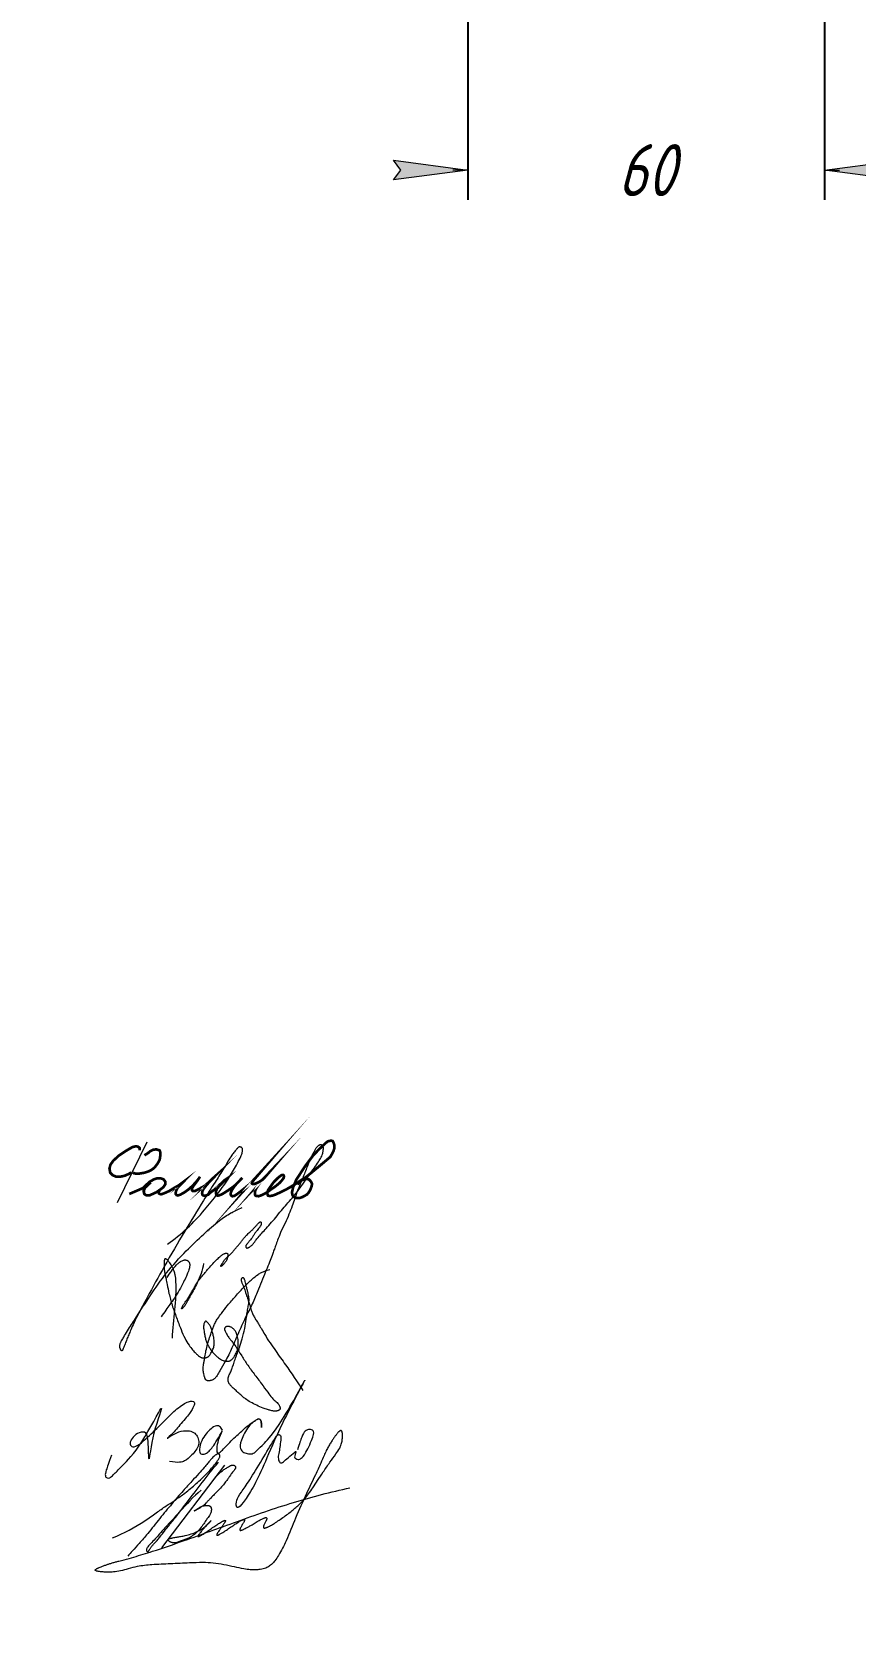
# Model space of a CAD drawing. Header units: millimetres. Extents: x 0 to 210, y 0 to 297.
# Drawn here: x 55.4 to 110.8, y 0 to 108 of the extents above; entities that cross this region are included whole.
import ezdxf

# ---------------------------------------------------------------- set-up
doc = ezdxf.new("R2010")
doc.units = ezdxf.units.MM
for name, pattern in [('K5LT32789', [0]), ('K5LT32790', [0]), ('K5LT32791', [0]), ('K5LT_THIN', [0])]:
    doc.linetypes.add(name, pattern=pattern)
doc.layers.add('Системный слой', color=7, linetype='Continuous')
doc.styles.add('KDIMTEXTSTYLE', font='GOST_AU.SHX', dxfattribs={"width": 0.96, "oblique": 15, "height": 5})
doc.dimstyles.new('KDIMSTYLE (0.40)', dxfattribs={"dimtxt": 5, "dimasz": 1, "dimexe": 2, "dimexo": 0.0625, "dimgap": 1, "dimtad": 1, "dimlfac": 2.5, "dimtxsty": 'KDIMTEXTSTYLE', "dimsah": 1, "dimcen": 0.09, "dimdle": 1, "dimadec": 0, "dimazin": 0, "dimtfac": 0.667, "dimtmove": 0, "dimatfit": 3, "dimfxl": 1, "dimtvp": 1, "dimtolj": 1, "dimtzin": 0, "dimarcsym": 0})

# ---------------------------------------------------------------- blocks, each defined once
blk = doc.blocks.new('U0')
at = {"layer": 'Системный слой', "color": 5, "linetype": 'K5LT32789', "lineweight": 18, "true_color": 0x0000ff}
for points in [[(68.21, 14.04), (68, 14.36), (67.67, 14.36), (67.35, 14.05), (67, 13.7), (66.72, 13.21), (66.6, 12.57), (66.79, 12.37), (67.14, 12.46), (67.35, 12.67), (67.59, 12.97), (67.93, 13.49), (68.3, 14.23), (67.93, 13.49), (67.81, 12.89), (67.81, 12.54), (67.89, 12.45), (68.05, 12.51), (68.77, 13.32), (69.56, 14.03), (69.96, 14.39), (70.38, 14.67), (70.58, 14.79), (70.74, 14.79), (70.82, 14.57), (70.82, 14.33), (70.82, 14.08), (70.82, 14.57), (70.74, 14.79), (70.58, 14.8), (69.96, 14.39), (69.38, 13.25), (69.38, 12.75), (69.62, 12.51), (69.95, 12.43), (70.28, 12.43), (70.55, 12.7), (70.89, 13.04), (71.98, 14.13), (74.62, 19.03), (71.98, 14.13), (71.05, 11.79), (70.33, 10.27), (69.68, 9.26), (69.25, 8.75), (69.12, 8.86), (69.12, 9.3), (69.43, 9.84), (69.98, 10.58), (70.86, 12.04), (71.76, 13.57), (71.95, 13.76), (72.1, 13.74), (72.14, 13.5), (72.07, 12.99), (72.01, 12.57), (71.92, 12.17), (72.01, 11.87), (72.18, 11.78), (72.41, 12.01), (72.85, 12.36), (73.25, 12.75), (73, 12.23), (73.11, 12.11), (73.29, 12.04), (73.49, 12.11), (73.74, 12.36), (74.4, 13.75), (74.32, 14.03), (74.07, 14.1), (73.75, 14.02), (73.53, 13.6), (73.38, 13.13), (73.25, 12.72)], [(60.74, 12.36), (60.54, 11.81), (60.35, 11.28), (60.29, 10.95), (60.43, 10.8), (60.63, 10.8), (60.82, 10.99), (61.35, 11.53), (62.68, 12.85), (64.57, 16.57), (63.43, 13.79), (63.23, 11.3), (63.23, 13.59), (63, 13.97), (62.45, 13.85), (62.08, 13.47), (61.95, 13.13), (62.07, 12.9), (62.42, 12.9), (63.23, 13.59), (64.35, 14.71), (65.12, 15.49), (66, 16.06), (66.37, 15.95), (66.28, 15.63), (66.06, 15.23), (65.32, 14.36), (64.71, 13.64), (64.3, 13.36), (65.11, 13.91), (65.77, 14.03), (66.19, 13.94), (66.48, 13.72), (66.61, 13.37), (66.61, 12.96), (66.35, 12.58), (66.09, 12.32), (65.69, 11.92), (65.25, 11.82), (64.63, 11.93)]]:
    blk.add_open_spline(points, degree=3, dxfattribs=at)
blk = doc.blocks.new('U1')
at = {"layer": 'Системный слой', "color": 5, "linetype": 'K5LT32790', "lineweight": 18, "true_color": 0x0000ff}
blk.add_open_spline([(64.83, 20.21), (64.87, 21.48), (65.18, 22.9), (65.04, 24.41), (64.96, 24.7), (64.88, 24.89), (64.79, 25.06), (64.7, 25.21), (64.61, 25.34), (64.53, 25.43), (64.48, 25.49), (64.44, 25.52), (64.42, 25.53), (64.4, 25.54), (64.39, 25.55), (64.38, 25.55), (64.37, 25.56), (64.36, 25.56), (64.35, 25.56), (64.35, 25.55), (64.34, 25.55), (64.33, 25.55), (64.33, 25.54), (64.32, 25.54), (64.32, 25.53), (64.31, 25.52), (64.3, 25.51), (64.3, 25.5), (64.29, 25.48), (64.29, 25.45), (64.28, 25.42), (64.27, 25.37), (64.27, 25.31), (64.27, 25.21), (64.27, 25.09), (64.27, 24.96), (64.28, 24.81), (64.31, 24.65), (64.35, 24.44), (64.41, 24.17), (64.49, 23.75), (64.61, 23.16), (64.81, 22.41), (65.1, 21.61), (65.38, 20.86), (65.65, 20.23), (65.92, 19.77), (66.17, 19.44), (66.4, 19.21), (66.56, 19.05), (66.68, 18.96), (66.76, 18.92), (66.82, 18.9), (66.87, 18.89), (66.92, 18.89), (66.98, 18.88), (67.03, 18.89), (67.08, 18.9), (67.13, 18.92), (67.18, 18.93), (67.21, 18.96), (67.25, 18.98), (67.28, 19.01), (67.32, 19.06), (67.37, 19.12), (67.43, 19.22), (67.5, 19.34), (67.56, 19.47), (67.61, 19.61), (67.63, 19.74), (67.65, 19.86), (67.64, 20.01), (67.63, 20.19), (67.58, 20.41), (67.52, 20.64), (67.45, 20.86), (67.38, 21.02), (67.32, 21.12), (67.27, 21.19), (67.22, 21.25), (67.18, 21.29), (67.15, 21.31), (67.13, 21.33), (67.11, 21.34), (67.1, 21.35), (67.09, 21.35), (67.08, 21.35), (67.07, 21.35), (67.06, 21.35), (67.06, 21.35), (67.05, 21.34), (67.04, 21.34), (67.04, 21.34), (67.03, 21.33), (67.02, 21.32), (67.01, 21.31), (67, 21.3), (66.99, 21.28), (66.98, 21.25), (66.96, 21.21), (66.95, 21.16), (66.94, 21.11), (66.93, 21.04), (66.92, 20.97), (66.93, 20.87), (66.95, 20.75), (66.98, 20.57), (67.02, 20.35), (67.08, 20.09), (67.17, 19.86), (67.28, 19.64), (67.41, 19.43), (67.57, 19.23), (67.75, 19.05), (67.91, 18.91), (68.05, 18.81), (68.18, 18.74), (68.28, 18.7), (68.38, 18.68), (68.46, 18.67), (68.53, 18.66), (68.59, 18.67), (68.65, 18.68), (68.69, 18.69), (68.73, 18.71), (68.77, 18.74), (68.82, 18.77), (68.86, 18.81), (68.92, 18.88), (68.98, 18.96), (69.05, 19.07), (69.12, 19.2), (69.18, 19.34), (69.22, 19.5), (69.25, 19.66), (69.26, 19.83), (69.26, 20.02), (69.24, 20.21), (69.2, 20.38), (69.15, 20.53), (69.1, 20.64), (69.04, 20.73), (68.99, 20.79), (68.93, 20.85), (68.88, 20.89), (68.82, 20.93), (68.75, 20.96), (68.69, 20.99), (68.64, 21), (68.59, 21.01), (68.55, 21.01), (68.52, 21.01), (68.49, 21), (68.46, 20.99), (68.44, 20.98), (68.41, 20.96), (68.39, 20.95), (68.38, 20.94), (68.36, 20.92), (68.36, 20.91), (68.35, 20.9), (68.34, 20.88), (68.34, 20.87), (68.34, 20.85), (68.34, 20.84), (68.34, 20.82), (68.34, 20.79), (68.35, 20.76), (68.37, 20.72), (68.39, 20.67), (68.43, 20.59), (68.48, 20.49), (68.54, 20.38), (68.63, 20.24), (68.76, 20.09), (68.94, 19.87), (69.18, 19.53), (69.48, 19.05), (69.85, 18.45), (70.33, 17.81), (70.8, 17.19), (71.2, 16.64), (71.48, 16.24), (71.71, 16.02), (71.86, 15.89), (71.95, 15.8), (72, 15.72), (72.03, 15.65), (72.06, 15.6), (72.07, 15.56), (72.07, 15.52), (72.08, 15.5), (72.07, 15.48), (72.07, 15.46), (72.07, 15.44), (72.06, 15.43), (72.05, 15.42), (72.04, 15.41), (72.03, 15.4), (72.02, 15.38), (72, 15.37), (71.97, 15.36), (71.94, 15.34), (71.9, 15.33), (71.85, 15.32), (71.8, 15.31), (71.74, 15.31), (71.67, 15.31), (71.57, 15.33), (71.42, 15.36), (71.2, 15.42), (70.88, 15.53), (70.5, 15.7), (70.1, 15.9), (69.78, 16.1), (69.53, 16.31), (69.3, 16.52), (69.05, 16.74), (68.83, 16.93), (68.7, 17.09), (68.64, 17.18), (68.61, 17.25), (68.59, 17.3), (68.58, 17.36), (68.57, 17.41), (68.57, 17.46), (68.58, 17.52), (68.59, 17.57), (68.61, 17.64), (68.64, 17.72), (68.69, 17.82), (68.77, 17.99), (68.86, 18.22), (68.96, 18.53), (69.07, 18.86), (69.21, 19.22), (69.37, 19.65), (69.54, 20.21), (69.7, 20.84), (69.79, 21.44), (69.85, 21.91), (69.92, 22.29), (69.98, 22.59), (69.99, 22.84), (69.97, 23.03), (69.93, 23.22), (69.87, 23.43), (69.82, 23.65), (69.78, 23.85), (69.74, 24), (69.71, 24.11), (69.68, 24.17), (69.66, 24.22), (69.65, 24.24), (69.63, 24.25), (69.62, 24.26), (69.61, 24.27), (69.6, 24.28), (69.6, 24.28), (69.59, 24.28), (69.58, 24.28), (69.57, 24.28), (69.56, 24.28), (69.55, 24.28), (69.54, 24.28), (69.53, 24.27), (69.52, 24.26), (69.51, 24.26), (69.5, 24.25), (69.49, 24.24), (69.48, 24.23), (69.47, 24.21), (69.47, 24.2), (69.46, 24.18), (69.46, 24.16), (69.46, 24.14), (69.46, 24.11), (69.46, 24.08), (69.47, 24.04), (69.49, 23.99), (69.51, 23.92), (69.55, 23.84), (69.6, 23.74), (69.65, 23.61), (69.7, 23.45), (69.76, 23.27), (69.83, 23.03), (69.94, 22.75), (70.03, 22.43), (70.11, 22.13), (70.21, 21.87), (70.33, 21.64), (70.47, 21.41), (70.64, 21.16), (70.83, 20.83), (71.07, 20.4), (71.39, 19.91), (71.75, 19.39), (72.1, 18.9), (72.73, 18.02), (73.23, 17.28), (73.61, 16.7)], degree=3, knots=[0, 0, 0, 0, 23.088924, 25.905784, 27.368497, 28.578535, 29.721875, 30.813961, 31.805183, 32.534012, 32.992903, 33.225793, 33.377047, 33.48833, 33.574551, 33.643805, 33.701224, 33.750367, 33.79387, 33.833355, 33.872141, 33.912355, 33.95659, 34.00557, 34.061357, 34.126468, 34.204109, 34.298549, 34.415744, 34.564555, 34.759459, 35.028229, 35.412864, 35.997175, 36.728139, 37.568941, 38.433825, 39.401332, 40.578431, 42.235398, 44.569602, 48.269133, 53.187712, 58.58434, 63.764044, 67.778676, 70.998143, 73.369834, 75.349816, 76.796874, 77.581324, 78.028914, 78.378087, 78.696803, 79.013489, 79.343373, 79.678587, 80.006824, 80.317932, 80.606471, 80.866035, 81.11641, 81.383983, 81.718354, 82.16781, 82.839361, 83.733235, 84.705422, 85.582724, 86.324391, 87.057116, 87.890757, 88.945341, 90.321141, 91.965571, 93.426367, 94.484215, 95.101021, 95.580997, 96.013141, 96.361093, 96.626002, 96.782739, 96.889142, 96.971138, 97.03813, 97.095272, 97.145901, 97.188561, 97.228747, 97.268915, 97.315311, 97.366861, 97.425655, 97.494454, 97.577142, 97.679623, 97.811915, 97.985663, 98.226797, 98.532587, 98.897786, 99.296036, 99.737821, 100.261724, 100.964229, 101.99978, 103.525411, 105.150667, 106.72453, 108.093532, 109.590313, 111.195302, 112.777483, 114.126394, 115.159714, 115.93325, 116.599105, 117.196687, 117.716186, 118.147278, 118.512091, 118.830828, 119.112084, 119.376147, 119.650254, 119.966184, 120.348472, 120.832611, 121.462575, 122.257884, 123.166317, 124.121896, 125.077441, 126.058759, 127.110722, 128.27138, 129.455541, 130.54928, 131.472222, 132.224076, 132.842804, 133.343527, 133.786162, 134.209733, 134.641953, 135.076751, 135.490934, 135.840567, 136.1162, 136.329021, 136.516582, 136.697073, 136.87991, 137.063295, 137.235465, 137.38613, 137.514261, 137.623548, 137.718445, 137.797689, 137.875651, 137.957944, 138.055516, 138.163779, 138.288043, 138.436309, 138.622516, 138.862075, 139.203128, 139.704326, 140.381097, 141.218915, 142.127317, 143.259517, 144.821141, 147.317764, 150.75711, 155.19517, 160.069171, 165.224464, 169.471142, 172.421411, 174.092925, 175.138298, 175.966748, 176.479558, 176.900272, 177.244752, 177.52135, 177.72293, 177.873709, 177.996322, 178.101436, 178.195314, 178.281517, 178.366118, 178.454913, 178.554755, 178.670049, 178.807074, 178.975201, 179.187234, 179.439473, 179.719727, 180.029511, 180.383269, 180.823448, 181.407111, 182.246837, 183.563618, 185.512414, 188.365901, 191.16936, 193.636194, 195.215931, 197.147086, 199.269225, 201.224518, 202.392176, 202.935446, 203.335749, 203.665039, 203.98044, 204.30527, 204.630666, 204.95421, 205.28424, 205.683122, 206.145312, 206.866804, 207.837862, 209.464316, 211.387339, 213.648133, 215.828171, 218.361631, 222.046321, 226.400789, 230.237614, 232.987127, 235.143069, 237.145235, 238.600123, 239.59432, 240.714469, 242.086859, 243.579513, 244.83703, 245.773068, 246.379449, 246.80954, 247.077534, 247.227517, 247.33398, 247.41847, 247.489521, 247.552012, 247.609222, 247.663606, 247.717168, 247.768592, 247.820784, 247.876677, 247.942191, 248.018083, 248.10247, 248.189421, 248.269471, 248.347072, 248.425637, 248.512886, 248.605679, 248.706816, 248.820413, 248.952282, 249.111489, 249.313956, 249.574155, 249.89782, 250.303709, 250.841791, 251.528272, 252.381244, 253.359593, 254.475963, 255.872687, 257.851092, 259.938273, 261.963603, 263.469883, 265.046448, 266.586695, 268.366913, 270.599666, 273.407082, 277.373027, 281.234201, 284.882343, 288.313023, 301, 301, 301, 301], dxfattribs=at)
blk = doc.blocks.new('U2')
at = {"layer": 'Системный слой', "color": 5, "linetype": 'K5LT32790', "lineweight": 18, "true_color": 0x0000ff}
for points, knots in [([(64.5, 26.54), (65.43, 27.19), (66.6, 28.3), (67.87, 29.92), (68.65, 30.95), (69.11, 31.82), (69.41, 32.34), (69.51, 32.62), (69.54, 32.76), (69.55, 32.84), (69.55, 32.9), (69.54, 32.93), (69.54, 32.96), (69.53, 32.98), (69.52, 32.99), (69.51, 33.01), (69.5, 33.02), (69.49, 33.03), (69.47, 33.04), (69.46, 33.05), (69.43, 33.06), (69.41, 33.07), (69.39, 33.07), (69.37, 33.07), (69.35, 33.07), (69.33, 33.07), (69.31, 33.07), (69.3, 33.06), (69.28, 33.05), (69.26, 33.04), (69.24, 33.02), (69.21, 32.99), (69.17, 32.94), (69.1, 32.86), (68.98, 32.72), (68.79, 32.47), (68.53, 32.05), (68.18, 31.44), (67.61, 30.57), (66.75, 29.21), (65.6, 27.32), (64.34, 25.15), (63.29, 23.25), (62.6, 21.95), (62.21, 21.19), (62.01, 20.72), (61.86, 20.37), (61.74, 20.07), (61.64, 19.8), (61.56, 19.6), (61.52, 19.48), (61.49, 19.43), (61.48, 19.4), (61.47, 19.39), (61.46, 19.38), (61.46, 19.37), (61.45, 19.37), (61.44, 19.37), (61.44, 19.36), (61.43, 19.36), (61.43, 19.36), (61.42, 19.36), (61.42, 19.36), (61.42, 19.37), (61.41, 19.37), (61.41, 19.37), (61.4, 19.37), (61.4, 19.38), (61.39, 19.39), (61.38, 19.4), (61.37, 19.41), (61.36, 19.43), (61.35, 19.46), (61.33, 19.5), (61.31, 19.55), (61.3, 19.6), (61.3, 19.65), (61.3, 19.71), (61.3, 19.77), (61.32, 19.84), (61.34, 19.9), (61.37, 19.97), (61.42, 20.06), (61.51, 20.2), (61.66, 20.46), (61.97, 20.95), (62.54, 21.85), (63.37, 23.12), (64.43, 24.66), (65.67, 26.01), (66.88, 27.16), (67.86, 28.05), (68.73, 28.64), (69.27, 28.89), (69.52, 29.01)], [0, 0, 0, 0, 8.550609, 12.054989, 15.548009, 18.191121, 19.498995, 20.058209, 20.381615, 20.589671, 20.716665, 20.79368, 20.851701, 20.900722, 20.944653, 20.985245, 21.025642, 21.06834, 21.115939, 21.168338, 21.224707, 21.283052, 21.340576, 21.394663, 21.443781, 21.488289, 21.53119, 21.575808, 21.625508, 21.683081, 21.754287, 21.848548, 21.98875, 22.223415, 22.641351, 23.38396, 24.591455, 26.333193, 28.725175, 32.394143, 38.444137, 45.386804, 51.336644, 54.759282, 56.550214, 57.736198, 58.581068, 59.410817, 60.190375, 60.748602, 61.044545, 61.139793, 61.19713, 61.237089, 61.267135, 61.290713, 61.309862, 61.325937, 61.339917, 61.352551, 61.36445, 61.376142, 61.388111, 61.400062, 61.412022, 61.424542, 61.439066, 61.45699, 61.479741, 61.509795, 61.550475, 61.607942, 61.688058, 61.795635, 61.922219, 62.059168, 62.198495, 62.342871, 62.495112, 62.658157, 62.830855, 63.02153, 63.245709, 63.594568, 64.237865, 65.516344, 67.957442, 72.253573, 76.989753, 81.977365, 86.090995, 89.562811, 91.905588, 94, 94, 94, 94]), ([(66.93, 25.23), (66.85, 24.77), (66.63, 24.19), (66.29, 23.49), (66.06, 23.12), (65.9, 22.81), (65.8, 22.62), (65.74, 22.51), (65.7, 22.44), (65.66, 22.39), (65.63, 22.35), (65.59, 22.31), (65.56, 22.28), (65.53, 22.24), (65.5, 22.22), (65.49, 22.2), (65.48, 22.2), (65.47, 22.19), (65.47, 22.19), (65.46, 22.19), (65.46, 22.19), (65.46, 22.19), (65.46, 22.19), (65.45, 22.19), (65.45, 22.19), (65.45, 22.19), (65.45, 22.19), (65.45, 22.2), (65.45, 22.2), (65.45, 22.2), (65.46, 22.21), (65.46, 22.21), (65.46, 22.22), (65.47, 22.24), (65.48, 22.26), (65.49, 22.29), (65.5, 22.32), (65.51, 22.35), (65.53, 22.4), (65.56, 22.45), (65.59, 22.5), (65.64, 22.56), (65.71, 22.65), (65.8, 22.78), (65.92, 22.96), (66.06, 23.19), (66.2, 23.44), (66.34, 23.68), (66.5, 23.95), (66.7, 24.24), (66.92, 24.5), (67.11, 24.72), (67.31, 24.96), (67.54, 25.23), (67.82, 25.5), (68.03, 25.71), (68.16, 25.81), (68.23, 25.85), (68.28, 25.88), (68.33, 25.9), (68.38, 25.92), (68.42, 25.92), (68.45, 25.93), (68.47, 25.93), (68.49, 25.92), (68.5, 25.92), (68.51, 25.92), (68.52, 25.91), (68.53, 25.91), (68.53, 25.9), (68.54, 25.89), (68.54, 25.89), (68.55, 25.88), (68.55, 25.87), (68.55, 25.85), (68.55, 25.84), (68.56, 25.81), (68.55, 25.78), (68.55, 25.74), (68.54, 25.68), (68.53, 25.62), (68.52, 25.56), (68.5, 25.5), (68.48, 25.45), (68.45, 25.4), (68.41, 25.34), (68.37, 25.29), (68.32, 25.23), (68.28, 25.19), (68.25, 25.15), (68.22, 25.13), (68.19, 25.1), (68.16, 25.08), (68.14, 25.06), (68.12, 25.05), (68.11, 25.04), (68.1, 25.04), (68.1, 25.03), (68.09, 25.03), (68.09, 25.03), (68.09, 25.03), (68.09, 25.03), (68.08, 25.03), (68.08, 25.03), (68.08, 25.03), (68.08, 25.03), (68.08, 25.04), (68.08, 25.04), (68.08, 25.04), (68.08, 25.05), (68.08, 25.05), (68.08, 25.05), (68.08, 25.06), (68.09, 25.07), (68.09, 25.08), (68.1, 25.1), (68.11, 25.12), (68.13, 25.14), (68.14, 25.17), (68.15, 25.19), (68.17, 25.22), (68.19, 25.25), (68.22, 25.3), (68.26, 25.37), (68.3, 25.44), (68.37, 25.52), (68.46, 25.61), (68.57, 25.71), (68.72, 25.84), (68.86, 25.98), (68.99, 26.14), (69.11, 26.29), (69.24, 26.44), (69.38, 26.61), (69.52, 26.79), (69.66, 26.97), (69.83, 27.15), (70.03, 27.34), (70.22, 27.52), (70.36, 27.66), (70.45, 27.77), (70.52, 27.84), (70.57, 27.9), (70.62, 27.95), (70.66, 27.99), (70.69, 28.01), (70.71, 28.03), (70.72, 28.03), (70.73, 28.04), (70.74, 28.04), (70.75, 28.04), (70.75, 28.04), (70.76, 28.04), (70.76, 28.04), (70.77, 28.04), (70.77, 28.04), (70.78, 28.03), (70.78, 28.03), (70.78, 28.03), (70.79, 28.02), (70.79, 28.01), (70.79, 28.01), (70.8, 27.99), (70.8, 27.98), (70.8, 27.96), (70.81, 27.94), (70.81, 27.91), (70.8, 27.88), (70.8, 27.86), (70.79, 27.83), (70.78, 27.8), (70.76, 27.77), (70.74, 27.73), (70.69, 27.66), (70.62, 27.57), (70.53, 27.45), (70.41, 27.31), (70.3, 27.14), (70.2, 26.97), (70.09, 26.85), (70.01, 26.74), (69.94, 26.65), (69.89, 26.58), (69.84, 26.53), (69.81, 26.5), (69.79, 26.47), (69.78, 26.45), (69.77, 26.43), (69.77, 26.41), (69.77, 26.39), (69.77, 26.38), (69.77, 26.36), (69.77, 26.34), (69.78, 26.32), (69.79, 26.31), (69.79, 26.3), (69.8, 26.3), (69.8, 26.29), (69.81, 26.28), (69.82, 26.28), (69.82, 26.28), (69.83, 26.28), (69.84, 26.27), (69.85, 26.27), (69.86, 26.27), (69.87, 26.28), (69.89, 26.28), (69.91, 26.29), (69.94, 26.3), (69.97, 26.32), (70.02, 26.34), (70.07, 26.38), (70.12, 26.42), (70.18, 26.47), (70.25, 26.54), (70.33, 26.64), (70.45, 26.8), (70.62, 27.02), (70.86, 27.29), (71.17, 27.62), (71.51, 28.01), (71.88, 28.46), (72.24, 28.9), (72.61, 29.33), (72.98, 29.75), (73.35, 30.2), (73.69, 30.7), (74.03, 31.2), (74.37, 31.64), (74.63, 32.04), (74.81, 32.32), (74.9, 32.52), (74.94, 32.65), (74.96, 32.76), (74.97, 32.84), (74.98, 32.9), (74.99, 32.95), (74.99, 33), (74.99, 33.03), (74.98, 33.07), (74.97, 33.09), (74.96, 33.12), (74.94, 33.14), (74.93, 33.16), (74.91, 33.18), (74.89, 33.19), (74.88, 33.2), (74.86, 33.21), (74.85, 33.21), (74.83, 33.22), (74.82, 33.22), (74.8, 33.22), (74.78, 33.22), (74.76, 33.21), (74.73, 33.2), (74.71, 33.19), (74.67, 33.17), (74.63, 33.15), (74.6, 33.11), (74.56, 33.08), (74.52, 33.03), (74.48, 32.97), (74.43, 32.89), (74.37, 32.79), (74.28, 32.63), (74.16, 32.39), (74.03, 32.08), (73.89, 31.73), (73.75, 31.36), (73.59, 30.97), (73.41, 30.55), (73.23, 30.09), (73.06, 29.6), (72.88, 29.08), (72.67, 28.53), (72.4, 27.93), (72.12, 27.36), (71.92, 26.85), (71.79, 26.5), (71.72, 26.3), (71.68, 26.17), (71.62, 26.01), (71.51, 25.72), (71.35, 25.3), (71.13, 24.77), (70.88, 24.16), (70.61, 23.44), (70.25, 22.61), (69.77, 21.67), (69.3, 20.65), (68.86, 19.61), (68.45, 18.72), (68.06, 18.13), (67.88, 17.76), (67.76, 17.59), (67.68, 17.51), (67.62, 17.46), (67.57, 17.43), (67.51, 17.4), (67.45, 17.38), (67.38, 17.36), (67.32, 17.35), (67.26, 17.35), (67.21, 17.35), (67.17, 17.36), (67.15, 17.37), (67.13, 17.38), (67.11, 17.39), (67.09, 17.4), (67.08, 17.41), (67.07, 17.43), (67.05, 17.45), (67.04, 17.48), (67.02, 17.51), (67.01, 17.56), (66.99, 17.64), (66.96, 17.75), (66.93, 17.88), (66.9, 18.02), (66.9, 18.16), (66.91, 18.31), (66.93, 18.49), (66.98, 18.71), (67.03, 19.01), (67.09, 19.39), (67.19, 19.82), (67.32, 20.22), (67.43, 20.55), (67.52, 20.81), (67.61, 21.05), (67.73, 21.3), (67.9, 21.58), (68.18, 21.95), (68.56, 22.46), (69.09, 23.05), (69.63, 23.65), (70.14, 24.15), (70.52, 24.46), (70.81, 24.63), (71.08, 24.74), (71.27, 24.81), (71.38, 24.84)], [0, 0, 0, 0, 9.050129, 12.27524, 15.459, 17.73484, 19.057413, 19.710841, 20.186256, 20.578255, 20.920156, 21.263228, 21.624829, 21.943402, 22.174143, 22.29629, 22.36276, 22.406894, 22.439057, 22.464194, 22.484922, 22.502166, 22.516262, 22.528133, 22.539447, 22.552242, 22.56817, 22.588053, 22.611987, 22.639741, 22.672744, 22.715192, 22.776687, 22.87041, 23.023044, 23.2152, 23.446308, 23.698853, 24.014406, 24.364067, 24.793807, 25.28352, 25.941626, 26.877925, 28.429965, 30.348657, 32.240773, 33.898399, 35.948367, 38.485583, 40.825304, 42.59187, 44.267244, 46.970047, 49.74801, 51.863744, 52.701471, 53.104911, 53.483029, 53.862972, 54.210178, 54.473163, 54.650607, 54.780151, 54.882015, 54.96597, 55.037892, 55.101774, 55.160577, 55.215489, 55.269733, 55.3265, 55.390437, 55.464507, 55.552848, 55.661752, 55.802045, 55.996896, 56.278982, 56.657771, 57.087852, 57.530059, 57.926999, 58.28654, 58.645161, 59.086887, 59.580412, 60.070145, 60.456808, 60.770321, 61.020502, 61.287434, 61.539711, 61.751465, 61.877288, 61.951174, 62.001019, 62.037083, 62.064047, 62.085222, 62.102691, 62.117816, 62.131035, 62.143011, 62.154708, 62.167188, 62.181333, 62.197688, 62.21651, 62.238222, 62.264236, 62.296726, 62.338711, 62.394112, 62.469848, 62.581386, 62.750144, 62.953234, 63.151975, 63.325302, 63.501424, 63.750698, 64.126703, 64.655732, 65.239268, 65.888652, 66.649933, 67.724768, 68.970934, 70.450533, 71.673771, 72.965674, 74.199734, 75.716608, 77.191491, 78.669398, 80.263602, 82.259995, 84.0227, 85.431088, 86.180031, 86.82002, 87.357354, 87.830339, 88.196682, 88.427814, 88.563885, 88.657509, 88.728451, 88.784957, 88.831759, 88.871976, 88.907862, 88.941164, 88.973333, 89.002363, 89.031139, 89.061129, 89.097204, 89.139544, 89.190239, 89.252182, 89.329582, 89.428874, 89.559889, 89.727893, 89.910432, 90.08993, 90.259821, 90.437176, 90.634512, 90.867411, 91.167757, 91.627014, 92.382088, 93.419966, 94.672454, 96.030915, 97.344377, 98.512333, 99.382533, 100.080146, 100.642761, 101.098523, 101.416568, 101.614452, 101.761411, 101.888131, 102.002041, 102.112642, 102.228685, 102.353162, 102.475542, 102.582798, 102.67162, 102.744553, 102.805473, 102.857643, 102.905538, 102.953137, 103.003348, 103.057077, 103.11538, 103.180499, 103.255316, 103.343787, 103.451799, 103.589159, 103.775473, 104.036879, 104.381072, 104.782032, 105.231565, 105.731185, 106.331113, 107.131661, 108.329516, 110.150194, 112.636877, 115.501671, 119.160964, 122.898631, 126.952961, 130.409086, 134.037174, 137.994275, 142.035946, 146.041027, 149.822245, 153.085433, 155.385996, 156.523495, 157.344961, 158.084473, 158.656408, 159.032405, 159.319553, 159.62593, 159.882585, 160.081757, 160.265654, 160.447561, 160.63144, 160.806021, 160.962993, 161.100471, 161.220792, 161.327559, 161.424857, 161.521276, 161.623153, 161.736504, 161.863212, 162.008568, 162.179889, 162.387514, 162.643846, 162.945007, 163.264358, 163.6135, 164.014772, 164.533206, 165.020618, 165.794064, 166.857794, 168.64401, 171.006738, 173.517367, 176.204619, 178.789913, 181.800729, 185.264053, 188.598832, 192.086757, 196.039981, 200.351441, 204.98312, 208.606796, 211.174086, 212.324149, 212.840152, 213.814159, 215.76165, 218.911517, 222.760316, 227.121283, 231.883071, 238.054257, 244.879079, 252.670992, 260.372327, 267.206768, 271.910472, 274.294825, 275.442431, 276.007431, 276.456493, 276.872537, 277.298483, 277.734538, 278.182349, 278.627236, 279.027811, 279.347916, 279.582846, 279.760539, 279.906542, 280.032941, 280.152577, 280.276179, 280.413989, 280.572354, 280.762102, 281.004984, 281.334701, 281.830666, 282.557033, 283.530703, 284.521091, 285.429966, 286.323075, 287.47734, 288.942216, 290.783007, 293.428229, 296.57457, 299.586331, 301.717918, 303.359613, 305.016414, 306.799751, 308.827327, 311.560281, 315.955926, 321.284596, 327.290578, 331.929165, 335.294372, 337.07654, 338.608554, 341, 341, 341, 341]), ([(64.48, 24.29), (64.67, 24.58), (64.88, 24.95), (65.24, 25.27), (65.37, 25.36), (65.47, 25.42), (65.56, 25.45), (65.62, 25.47), (65.66, 25.48), (65.7, 25.48), (65.74, 25.47), (65.77, 25.47), (65.8, 25.46), (65.83, 25.44), (65.86, 25.43), (65.89, 25.4), (65.91, 25.38), (65.93, 25.36), (65.95, 25.33), (65.97, 25.3), (65.98, 25.27), (65.99, 25.24), (65.99, 25.2), (66, 25.16), (66, 25.1), (65.99, 25.03), (65.97, 24.93), (65.94, 24.8), (65.87, 24.61), (65.75, 24.34), (65.56, 23.93), (65.3, 23.43), (64.99, 22.93), (64.67, 22.49), (64.38, 22.08), (64.18, 21.8), (64.07, 21.64)], [0, 0, 0, 0, 6.031327, 7.224988, 8.103691, 8.779791, 9.271523, 9.620615, 9.879085, 10.092232, 10.278511, 10.453749, 10.630111, 10.818394, 11.017829, 11.223201, 11.427374, 11.623322, 11.806227, 11.978077, 12.150954, 12.337468, 12.550087, 12.799771, 13.111892, 13.519386, 14.078895, 14.842107, 15.895849, 17.445078, 19.990893, 23.601088, 27.190299, 30.147219, 32.759048, 36, 36, 36, 36])]:
    blk.add_open_spline(points, degree=3, knots=knots, dxfattribs=at)
blk = doc.blocks.new('U3')
at = {"layer": 'Системный слой', "color": 5, "linetype": 'K5LT32790', "lineweight": 18, "true_color": 0x0000ff}
blk.add_line((68.34, 11.68), (64.09, 6.11), dxfattribs=at)
for points, knots in [([(67.54, 10.62), (67.73, 10.87), (68, 11.17), (68.4, 11.45), (68.58, 11.56), (68.71, 11.64), (68.8, 11.67), (68.84, 11.68), (68.88, 11.68), (68.91, 11.68), (68.93, 11.68), (68.96, 11.67), (68.98, 11.67), (69, 11.65), (69.02, 11.64), (69.04, 11.63), (69.05, 11.61), (69.06, 11.6), (69.07, 11.59), (69.07, 11.58), (69.08, 11.57), (69.08, 11.55), (69.08, 11.54), (69.08, 11.52), (69.08, 11.5), (69.08, 11.48), (69.07, 11.46), (69.05, 11.43), (69.03, 11.4), (69, 11.35), (68.95, 11.28), (68.87, 11.19), (68.78, 11.08), (68.68, 10.93), (68.56, 10.75), (68.4, 10.53), (68.19, 10.27), (67.93, 9.99), (67.65, 9.72), (67.44, 9.49), (67.26, 9.31), (67.13, 9.17), (67.02, 9.05), (66.93, 8.97), (66.85, 8.92), (66.79, 8.87), (66.71, 8.82), (66.63, 8.77), (66.54, 8.72), (66.46, 8.67), (66.4, 8.64), (66.37, 8.63), (66.35, 8.62), (66.33, 8.61), (66.32, 8.6), (66.31, 8.6), (66.31, 8.6), (66.3, 8.6), (66.3, 8.6), (66.3, 8.6), (66.29, 8.6), (66.29, 8.6), (66.29, 8.6), (66.29, 8.6), (66.29, 8.6), (66.29, 8.6), (66.29, 8.6), (66.3, 8.6), (66.3, 8.6), (66.3, 8.61), (66.3, 8.61), (66.31, 8.61), (66.31, 8.62), (66.32, 8.62), (66.33, 8.63), (66.34, 8.64), (66.36, 8.65), (66.38, 8.66), (66.42, 8.69), (66.48, 8.73), (66.55, 8.77), (66.63, 8.82), (66.73, 8.87), (66.83, 8.92), (66.93, 8.95), (67.02, 8.96), (67.1, 8.97), (67.18, 8.97), (67.23, 8.97), (67.28, 8.96), (67.31, 8.95), (67.34, 8.94), (67.36, 8.92), (67.37, 8.91), (67.39, 8.9), (67.4, 8.88), (67.41, 8.86), (67.43, 8.83), (67.44, 8.8), (67.45, 8.76), (67.45, 8.72), (67.45, 8.68), (67.45, 8.63), (67.44, 8.58), (67.43, 8.52), (67.41, 8.46), (67.37, 8.38), (67.31, 8.28), (67.21, 8.14), (67.07, 7.93), (66.88, 7.65), (66.66, 7.36), (66.44, 7.13), (66.23, 6.95), (66.04, 6.84), (65.84, 6.74), (65.61, 6.66), (65.37, 6.57), (65.17, 6.49), (65.04, 6.45), (64.95, 6.45), (64.9, 6.45), (64.85, 6.46), (64.81, 6.47), (64.76, 6.49), (64.71, 6.51), (64.67, 6.53), (64.63, 6.55), (64.61, 6.57), (64.59, 6.58), (64.57, 6.6), (64.55, 6.61), (64.54, 6.63), (64.53, 6.64), (64.53, 6.65), (64.53, 6.66), (64.53, 6.68), (64.54, 6.69), (64.55, 6.7), (64.56, 6.71), (64.58, 6.72), (64.6, 6.73), (64.63, 6.74), (64.67, 6.75), (64.72, 6.77), (64.79, 6.78), (64.88, 6.8), (65, 6.82), (65.17, 6.85), (65.41, 6.89), (65.72, 6.95), (66.08, 7.05), (66.42, 7.17), (66.69, 7.31), (66.9, 7.44), (67.05, 7.56), (67.17, 7.66), (67.25, 7.74), (67.3, 7.79), (67.34, 7.83), (67.37, 7.86), (67.39, 7.88), (67.4, 7.9), (67.41, 7.91), (67.42, 7.92), (67.42, 7.92), (67.42, 7.93), (67.43, 7.93), (67.43, 7.94), (67.43, 7.94), (67.43, 7.94), (67.43, 7.94), (67.43, 7.94), (67.43, 7.94), (67.43, 7.94), (67.42, 7.94), (67.42, 7.94), (67.42, 7.93), (67.41, 7.93), (67.4, 7.92), (67.4, 7.91), (67.38, 7.9), (67.37, 7.89), (67.34, 7.86), (67.32, 7.84), (67.28, 7.8), (67.23, 7.74), (67.15, 7.66), (67.04, 7.54), (66.91, 7.39), (66.78, 7.23), (66.68, 7.12), (66.63, 7.04), (66.6, 6.99), (66.58, 6.96), (66.57, 6.94), (66.56, 6.92), (66.55, 6.91), (66.55, 6.9), (66.55, 6.89), (66.55, 6.88), (66.56, 6.88), (66.56, 6.87), (66.57, 6.87), (66.58, 6.87), (66.59, 6.88), (66.61, 6.88), (66.64, 6.89), (66.66, 6.91), (66.7, 6.93), (66.75, 6.95), (66.82, 6.99), (66.91, 7.05), (67.04, 7.13), (67.23, 7.26), (67.47, 7.43), (67.74, 7.62), (67.96, 7.76), (68.11, 7.85), (68.2, 7.9), (68.26, 7.93), (68.3, 7.95), (68.33, 7.96), (68.35, 7.96), (68.36, 7.97), (68.38, 7.97), (68.39, 7.96), (68.39, 7.96), (68.4, 7.95), (68.4, 7.94), (68.4, 7.93), (68.39, 7.92), (68.39, 7.9), (68.38, 7.89), (68.37, 7.87), (68.36, 7.84), (68.34, 7.81), (68.31, 7.76), (68.27, 7.7), (68.21, 7.61), (68.12, 7.48), (68.02, 7.35), (67.94, 7.23), (67.88, 7.15), (67.85, 7.1), (67.84, 7.06), (67.82, 7.04), (67.82, 7.02), (67.81, 7.01), (67.81, 7), (67.81, 6.99), (67.81, 6.98), (67.82, 6.97), (67.82, 6.97), (67.83, 6.96), (67.84, 6.96), (67.86, 6.97), (67.88, 6.97), (67.9, 6.98), (67.93, 6.99), (67.97, 7.01), (68.02, 7.04), (68.09, 7.08), (68.18, 7.13), (68.31, 7.21), (68.5, 7.34), (68.75, 7.51), (69.02, 7.69), (69.25, 7.84), (69.4, 7.93), (69.49, 7.97), (69.54, 8), (69.58, 8.01), (69.61, 8.02), (69.64, 8.03), (69.66, 8.03), (69.67, 8.03), (69.68, 8.02), (69.69, 8.01), (69.69, 8), (69.69, 7.99), (69.69, 7.98), (69.69, 7.96), (69.68, 7.94), (69.67, 7.93), (69.66, 7.9), (69.65, 7.87), (69.62, 7.83), (69.58, 7.76), (69.53, 7.68), (69.48, 7.58), (69.43, 7.5), (69.4, 7.44), (69.38, 7.4), (69.37, 7.38), (69.37, 7.36), (69.36, 7.35), (69.36, 7.34), (69.36, 7.33), (69.36, 7.32), (69.37, 7.31), (69.38, 7.3), (69.39, 7.3), (69.4, 7.29), (69.41, 7.29), (69.43, 7.29), (69.46, 7.3), (69.49, 7.31), (69.53, 7.32), (69.58, 7.34), (69.65, 7.38), (69.75, 7.43), (69.88, 7.5), (70.08, 7.61), (70.33, 7.76), (70.59, 7.92), (70.8, 8.03), (70.93, 8.1), (71, 8.12), (71.05, 8.14), (71.09, 8.15), (71.11, 8.15), (71.14, 8.15), (71.15, 8.15), (71.16, 8.14), (71.17, 8.13), (71.18, 8.12), (71.18, 8.11), (71.18, 8.1), (71.18, 8.08), (71.18, 8.07), (71.17, 8.05), (71.17, 8.03), (71.16, 8), (71.14, 7.96), (71.11, 7.9), (71.07, 7.82), (71.03, 7.74), (70.99, 7.66), (70.97, 7.61), (70.96, 7.58), (70.95, 7.56), (70.95, 7.54), (70.95, 7.52), (70.95, 7.51), (70.95, 7.49), (70.95, 7.48), (70.96, 7.47), (70.97, 7.47), (70.98, 7.46), (70.99, 7.46), (71, 7.45), (71.02, 7.45), (71.04, 7.45), (71.07, 7.46), (71.1, 7.47), (71.14, 7.48), (71.18, 7.5), (71.25, 7.52), (71.33, 7.56), (71.43, 7.62), (71.59, 7.7), (71.81, 7.84), (72.1, 8.04), (72.42, 8.27), (72.73, 8.5), (73.01, 8.73), (73.26, 8.95), (73.51, 9.18), (73.75, 9.45), (74.01, 9.77), (74.29, 10.18), (74.61, 10.68), (74.99, 11.25), (75.4, 11.85), (75.78, 12.37), (76.05, 12.74), (76.16, 12.99), (76.21, 13.15), (76.24, 13.29), (76.26, 13.43), (76.27, 13.57), (76.27, 13.69), (76.27, 13.79), (76.26, 13.85), (76.25, 13.9), (76.24, 13.93), (76.23, 13.95), (76.22, 13.96), (76.21, 13.98), (76.2, 13.98), (76.19, 13.99), (76.19, 14), (76.18, 14), (76.17, 14), (76.16, 14), (76.15, 14), (76.14, 14), (76.13, 14), (76.12, 13.99), (76.1, 13.98), (76.08, 13.97), (76.06, 13.96), (76.04, 13.94), (76, 13.91), (75.96, 13.86), (75.91, 13.8), (75.83, 13.7), (75.72, 13.56), (75.6, 13.37), (75.46, 13.16), (75.32, 12.92), (75.17, 12.64), (75, 12.27), (74.77, 11.72), (74.37, 10.87), (73.79, 9.65), (73.12, 8.18), (72.58, 6.75), (72.09, 5.79), (71.76, 5.29), (71.57, 5.07), (71.43, 4.95), (71.31, 4.86), (71.18, 4.79), (71.02, 4.73), (70.84, 4.68), (70.62, 4.65), (70.36, 4.63), (70.03, 4.65), (69.57, 4.71), (68.98, 4.84), (68.29, 4.99), (67.59, 5.1), (66.81, 5.14), (65.86, 5.1), (64.72, 5.04), (63.54, 5), (62.58, 4.9), (61.89, 4.72), (61.36, 4.57), (60.91, 4.5), (60.54, 4.48), (60.26, 4.49), (60.03, 4.51), (59.86, 4.53), (59.77, 4.55), (59.72, 4.56), (59.7, 4.57), (59.68, 4.58), (59.67, 4.59), (59.66, 4.59), (59.65, 4.6), (59.65, 4.6), (59.64, 4.61), (59.64, 4.61), (59.64, 4.61), (59.64, 4.62), (59.64, 4.62), (59.64, 4.63), (59.64, 4.63), (59.64, 4.64), (59.64, 4.64), (59.65, 4.65), (59.66, 4.66), (59.66, 4.66), (59.68, 4.67), (59.69, 4.68), (59.71, 4.7), (59.74, 4.71), (59.78, 4.74), (59.84, 4.76), (59.93, 4.8), (60.05, 4.85), (60.21, 4.92), (60.39, 4.98), (60.59, 5.05), (60.79, 5.11), (61.01, 5.17), (61.28, 5.24), (61.69, 5.34), (62.45, 5.56), (63.8, 5.97), (66.1, 6.77), (69.24, 7.92), (72.92, 9.21), (75.49, 9.88), (76.77, 10.16)], [0, 0, 0, 0, 6.158308, 7.924944, 9.397219, 10.421772, 10.878244, 11.151197, 11.36381, 11.548551, 11.718723, 11.877713, 12.036027, 12.196544, 12.358164, 12.506286, 12.632493, 12.736928, 12.819521, 12.898812, 12.980771, 13.07523, 13.173556, 13.279268, 13.396608, 13.531064, 13.690326, 13.886288, 14.140321, 14.494376, 15.023758, 15.795804, 16.773927, 17.9322, 19.328256, 21.031002, 23.191239, 26.01508, 28.508359, 30.764949, 32.158381, 33.57364, 34.542076, 35.296285, 35.858711, 36.382363, 36.930279, 37.613953, 38.340853, 38.974758, 39.36394, 39.584276, 39.729431, 39.831741, 39.905683, 39.959643, 39.999056, 40.02768, 40.048222, 40.062694, 40.072775, 40.079767, 40.084961, 40.089793, 40.09578, 40.104088, 40.115492, 40.13093, 40.149822, 40.171984, 40.197656, 40.229358, 40.269864, 40.322352, 40.391158, 40.483151, 40.610685, 40.79026, 41.065436, 41.512004, 42.088709, 42.770629, 43.467951, 44.184491, 44.869892, 45.483626, 46.046275, 46.524145, 46.915912, 47.196275, 47.40917, 47.586207, 47.738846, 47.877531, 48.013016, 48.157728, 48.31924, 48.502929, 48.715108, 48.96183, 49.243774, 49.540729, 49.8478, 50.172102, 50.537958, 50.965281, 51.494288, 52.20384, 53.298857, 54.917421, 57.240739, 59.738769, 62.02238, 63.698303, 65.037791, 66.331625, 68.02956, 69.84719, 71.368716, 72.206354, 72.649589, 72.981788, 73.276043, 73.570472, 73.929446, 74.299002, 74.63126, 74.848184, 75.010867, 75.161965, 75.335461, 75.49506, 75.620009, 75.719661, 75.802316, 75.875542, 75.946386, 76.021533, 76.107513, 76.21105, 76.339562, 76.501776, 76.708489, 76.973585, 77.315523, 77.75974, 78.342864, 79.120835, 80.18625, 81.706721, 83.852292, 86.465219, 88.951659, 90.978666, 92.487594, 93.76585, 94.760654, 95.480574, 95.959313, 96.294546, 96.536659, 96.714464, 96.846112, 96.943809, 97.01613, 97.069288, 97.107887, 97.1354, 97.154486, 97.167231, 97.175363, 97.180572, 97.184743, 97.189776, 97.197329, 97.209122, 97.228653, 97.258997, 97.303617, 97.365208, 97.448469, 97.559514, 97.706462, 97.900415, 98.157187, 98.500801, 98.971779, 99.653407, 100.680484, 102.16221, 103.578184, 104.648543, 105.155236, 105.478521, 105.704428, 105.867108, 105.985778, 106.07285, 106.137041, 106.188892, 106.233202, 106.275598, 106.31862, 106.370033, 106.436882, 106.52608, 106.645289, 106.803787, 107.01342, 107.289946, 107.655243, 108.141506, 108.800592, 109.730549, 111.109505, 113.317286, 115.629589, 117.547768, 118.521059, 119.084698, 119.470627, 119.745056, 119.943042, 120.086716, 120.191551, 120.26935, 120.330025, 120.382672, 120.435962, 120.498121, 120.565387, 120.641314, 120.728412, 120.840736, 120.985691, 121.174077, 121.421722, 121.753873, 122.217132, 122.901613, 123.981872, 125.172225, 126.200607, 126.79256, 127.136357, 127.367267, 127.532062, 127.652773, 127.742537, 127.810135, 127.865237, 127.915133, 127.96426, 128.015006, 128.071903, 128.142719, 128.234954, 128.356669, 128.517397, 128.729164, 129.007855, 129.375448, 129.864201, 130.525978, 131.458654, 132.841604, 135.051627, 137.371779, 139.298243, 140.282632, 140.852634, 141.243893, 141.523176, 141.725905, 141.87456, 141.985024, 142.069602, 142.138778, 142.20217, 142.268885, 142.347585, 142.446693, 142.552857, 142.668386, 142.796019, 142.962407, 143.184377, 143.493216, 143.947083, 144.660187, 145.445963, 146.126993, 146.522898, 146.755674, 146.914043, 147.029277, 147.105459, 147.165051, 147.224298, 147.295401, 147.367417, 147.434207, 147.504148, 147.585142, 147.684943, 147.81179, 147.975245, 148.18721, 148.463335, 148.825333, 149.305406, 149.95641, 150.882496, 152.258218, 154.475246, 156.620318, 158.321251, 159.038433, 159.502054, 159.828856, 160.066775, 160.243468, 160.37743, 160.482373, 160.569441, 160.648431, 160.728415, 160.81803, 160.908084, 160.998756, 161.091733, 161.206325, 161.353931, 161.549093, 161.818906, 162.212882, 162.829199, 163.508952, 164.099592, 164.445709, 164.650604, 164.788255, 164.903661, 165.007576, 165.109001, 165.194462, 165.26938, 165.338661, 165.406872, 165.478408, 165.557687, 165.64939, 165.758763, 165.891992, 166.05668, 166.262506, 166.522189, 166.853055, 167.279787, 167.839914, 168.596742, 169.679428, 171.288032, 173.772391, 176.439711, 179.127961, 181.338538, 183.565781, 185.724368, 187.964675, 190.532192, 193.913297, 197.664225, 202.240399, 207.365977, 211.891604, 214.950288, 216.260728, 217.307529, 218.226173, 219.136534, 220.048062, 220.900546, 221.546871, 221.9542, 222.219116, 222.412338, 222.560372, 222.677648, 222.773298, 222.853632, 222.923292, 222.978973, 223.025473, 223.071419, 223.126411, 223.191335, 223.263092, 223.344759, 223.440037, 223.553558, 223.691355, 223.86161, 224.075985, 224.352298, 224.720891, 225.244768, 226.022651, 227.234024, 228.694978, 230.400721, 232.151975, 234.169342, 236.596891, 240.264912, 245.911745, 254.96485, 266.835794, 277.658947, 284.885559, 287.882731, 289.514301, 290.547995, 291.464177, 292.424746, 293.549213, 294.775006, 296.163908, 297.809999, 299.883699, 302.703567, 306.933828, 311.679125, 316.501759, 320.996631, 326.836537, 335.266963, 343.465594, 349.957026, 354.09066, 357.579706, 360.721275, 362.932241, 364.823848, 366.400364, 367.448979, 368.024725, 368.279323, 368.440012, 368.5553, 368.642037, 368.709291, 368.762747, 368.806287, 368.842721, 368.874182, 368.900514, 368.926113, 368.952467, 368.982922, 369.016093, 369.053534, 369.097024, 369.148696, 369.211201, 369.287947, 369.383467, 369.504023, 369.658723, 369.861852, 370.138802, 370.52869, 371.119523, 372.038078, 373.203074, 374.521743, 375.833878, 377.215726, 378.767848, 380.290034, 382.688597, 387.074598, 395.697937, 410.437499, 434.93092, 461.366967, 487, 487, 487, 487]), ([(60.81, 6.79), (61.56, 7.11), (62.58, 7.63), (63.71, 8.45), (64.36, 8.91), (64.98, 9.31), (65.64, 9.76), (66.35, 10.36), (67.03, 10.98), (67.52, 11.52), (67.81, 11.88), (67.93, 12.08), (67.99, 12.18), (68.02, 12.24), (68.03, 12.28), (68.03, 12.3), (68.03, 12.32), (68.03, 12.33), (68.03, 12.34), (68.02, 12.35), (68.02, 12.36), (68.01, 12.37), (68.01, 12.38), (68, 12.39), (67.99, 12.4), (67.97, 12.41), (67.96, 12.42), (67.95, 12.43), (67.94, 12.43), (67.92, 12.43), (67.91, 12.43), (67.9, 12.43), (67.88, 12.43), (67.86, 12.43), (67.84, 12.42), (67.82, 12.41), (67.79, 12.39), (67.74, 12.36), (67.68, 12.31), (67.6, 12.25), (67.49, 12.14), (67.35, 11.98), (67.17, 11.77), (66.94, 11.47), (66.58, 11.07), (66.1, 10.56), (65.49, 9.89), (64.77, 9.05), (63.97, 8.09), (63.27, 7.18), (62.64, 6.46), (62.18, 5.97), (61.93, 5.68), (61.83, 5.56)], [0, 0, 0, 0, 6.997069, 9.684036, 11.958352, 13.801956, 16.01059, 18.791875, 21.670898, 23.899271, 25.047829, 25.598015, 25.892727, 26.052221, 26.139763, 26.200238, 26.24818, 26.289354, 26.326598, 26.358724, 26.389054, 26.419587, 26.454991, 26.494445, 26.537325, 26.581963, 26.625959, 26.666366, 26.702295, 26.736616, 26.772293, 26.811665, 26.854853, 26.903993, 26.962474, 27.036776, 27.136139, 27.279193, 27.487047, 27.788774, 28.205883, 28.811868, 29.540442, 30.580231, 32.089095, 34.083011, 36.578424, 39.886091, 43.512937, 47.235171, 49.742529, 51.659752, 53, 53, 53, 53]), ([(66.76, 10), (66.23, 9.55), (65.56, 8.79), (64.7, 7.87), (64.17, 7.29), (63.79, 6.84), (63.49, 6.53), (63.3, 6.33), (63.19, 6.2), (63.13, 6.11), (63.1, 6.05), (63.08, 6.01), (63.08, 5.99), (63.08, 5.98), (63.08, 5.96), (63.08, 5.95), (63.08, 5.94), (63.09, 5.93), (63.09, 5.92), (63.1, 5.91), (63.11, 5.9), (63.12, 5.89), (63.13, 5.88), (63.13, 5.88), (63.14, 5.87), (63.15, 5.87), (63.15, 5.87), (63.16, 5.87), (63.17, 5.87), (63.18, 5.87), (63.18, 5.87), (63.19, 5.87), (63.2, 5.88), (63.21, 5.88), (63.22, 5.89), (63.23, 5.91), (63.25, 5.92), (63.26, 5.95), (63.29, 5.99), (63.32, 6.04), (63.35, 6.1), (63.4, 6.17), (63.44, 6.23), (63.5, 6.3), (63.57, 6.38), (63.68, 6.48), (63.82, 6.64), (64, 6.86), (64.24, 7.18), (64.6, 7.62), (65.12, 8.27), (66.23, 9.72), (67.18, 10.98), (67.93, 11.88)], [0, 0, 0, 0, 8.178432, 12.15831, 15.070494, 17.531291, 19.273091, 20.178709, 20.817045, 21.283464, 21.53398, 21.648694, 21.722599, 21.78122, 21.832226, 21.879091, 21.922147, 21.96438, 22.009673, 22.061502, 22.117512, 22.171651, 22.219212, 22.258261, 22.286197, 22.310683, 22.335173, 22.364818, 22.395245, 22.426071, 22.458431, 22.49359, 22.533039, 22.578657, 22.632971, 22.699648, 22.784579, 22.898948, 23.06169, 23.316251, 23.620656, 23.948896, 24.25354, 24.580173, 24.971844, 25.549963, 26.340789, 27.51106, 29.012071, 31.099326, 34.219642, 38.953672, 53, 53, 53, 53])]:
    blk.add_open_spline(points, degree=3, knots=knots, dxfattribs=at)
blk = doc.blocks.new('U4')
at = {"layer": 'Системный слой', "color": 7, "linetype": 'K5LT32791', "lineweight": 18}
blk.add_line((61.15, 29.34), (63.13, 33.41), dxfattribs=at)
at = {"layer": 'Системный слой', "color": 7, "linetype": 'K5LT32791', "const_width": 0.18}
for points in [[(63.99, 30.17), (63.92, 30.08), (63.91, 30.04), (63.91, 30.01), (63.92, 29.95), (63.96, 29.93), (64, 29.9), (64.08, 29.89), (64.18, 29.92), (64.35, 29.99), (64.6, 30.1), (64.94, 30.31), (65.26, 30.49), (65.54, 30.7), (65.18, 30.33), (65.09, 30.15), (65.05, 29.99), (65.05, 29.91), (65.11, 29.84), (65.2, 29.81), (65.33, 29.85), (65.58, 29.98), (65.87, 30.18), (66.12, 30.4), (66.27, 30.55), (66.51, 30.82), (66.69, 31.07), (66.43, 30.69), (66.24, 30.44), (66.17, 30.32), (66.14, 30.25), (66.14, 30.19), (66.16, 30.14), (66.19, 30.11), (66.26, 30.1), (66.36, 30.11), (66.5, 30.18), (66.99, 30.45), (67.27, 30.69), (67.49, 30.91), (67.58, 30.99), (67.15, 30.54), (66.97, 30.31), (66.89, 30.19), (66.85, 30.1), (66.83, 29.98), (66.84, 29.87), (66.89, 29.82), (66.95, 29.8), (67.01, 29.79), (67.07, 29.8), (67.23, 29.86), (67.41, 30.02), (67.64, 30.19), (67.95, 30.47), (68.36, 30.85), (68.42, 30.89), (68, 30.47), (67.83, 30.26), (67.78, 30.14), (67.76, 30.05), (67.76, 29.94), (67.79, 29.85), (67.85, 29.8), (67.95, 29.81), (68.14, 29.88), (68.31, 29.98), (68.59, 30.16), (68.82, 30.32), (69.04, 30.49), (69.53, 30.99), (69.04, 30.48), (68.85, 30.2), (68.77, 30.04), (68.75, 29.94), (68.75, 29.88), (68.77, 29.82), (68.81, 29.78), (68.87, 29.76), (68.96, 29.77), (69.08, 29.83), (69.34, 30.02), (70.05, 30.59), (70.58, 31.17), (70.23, 30.76), (70.18, 30.68), (70.17, 30.63), (70.19, 30.6), (70.23, 30.58), (70.34, 30.58), (70.54, 30.66), (70.69, 30.73), (70.89, 30.87), (71.05, 31.03), (71.11, 31.1), (70.75, 30.72), (70.58, 30.46), (70.47, 30.28), (70.4, 30.12), (70.39, 30.03), (70.39, 29.87), (70.4, 29.82), (70.48, 29.77), (70.64, 29.76), (70.86, 29.84), (71.04, 29.93), (71.24, 30.05), (71.48, 30.23), (71.72, 30.39), (71.88, 30.52), (72.07, 30.68), (72.23, 30.87), (72.32, 31), (72.33, 31.06), (72.33, 31.12), (72.32, 31.16), (72.28, 31.19), (72.22, 31.19), (72.1, 31.13), (71.95, 31.01), (71.65, 30.71), (71.39, 30.36), (71.27, 30.17), (71.24, 30.1), (71.22, 29.97), (71.23, 29.86), (71.26, 29.8), (71.33, 29.78), (71.41, 29.77), (71.6, 29.81), (71.81, 29.89), (72.46, 30.2), (73.01, 30.52), (73.31, 30.72), (73.85, 31.07), (74.88, 31.92), (75.46, 32.41), (75.66, 32.78), (75.73, 33.02), (75.71, 33.25), (75.65, 33.39), (75.61, 33.47), (75.53, 33.49), (75.46, 33.49), (75.29, 33.45), (75.13, 33.33), (74.66, 32.88), (74.28, 32.48), (73.76, 31.78), (73.16, 30.87), (72.95, 30.36), (72.88, 30.05), (72.89, 29.87), (72.98, 29.72), (73.07, 29.67), (73.19, 29.63), (73.37, 29.63), (73.59, 29.71), (73.89, 29.88), (74.02, 30.04), (74.12, 30.23), (74.2, 30.44), (74.22, 30.61), (74.13, 30.77), (74.01, 30.89), (73.9, 30.92), (73.75, 30.92), (73.54, 30.84), (73.37, 30.73), (73.29, 30.61), (73.26, 30.53)], [(62.62, 32.85), (62.62, 33.01), (62.52, 33.09), (62.37, 33.12), (62.14, 33.06), (61.76, 32.84), (61.24, 32.5), (60.86, 32.15), (60.66, 31.87), (60.6, 31.61), (60.65, 31.34), (60.82, 31.17), (61.06, 31.07), (61.31, 31.07), (61.64, 31.14), (61.9, 31.26), (62.07, 31.36)], [(62.95, 32.51), (63.19, 32.66), (63.32, 32.77), (63.53, 32.88), (63.74, 32.91), (63.96, 32.85), (64.02, 32.72), (64.02, 32.5), (63.98, 32.23), (63.84, 31.96), (63.66, 31.72), (63.49, 31.57), (63.26, 31.44), (62.96, 31.34), (62.6, 31.28), (62.38, 31.28), (62.25, 31.3), (62.18, 31.36)], [(61.93, 29.91), (62.86, 30.31), (63.09, 30.54), (63.32, 30.74), (63.58, 30.89), (63.79, 30.96), (64.04, 30.96), (64.23, 30.9), (64.36, 30.73), (64.36, 30.57), (64.22, 30.36), (64.02, 30.21), (63.76, 30.03), (63.54, 29.93), (63.3, 29.82), (63.08, 29.82), (62.95, 29.9), (62.91, 30.03), (62.91, 30.16), (63.01, 30.35), (63.28, 30.61), (63.39, 30.68)]]:
    blk.add_lwpolyline(points, dxfattribs=at)
blk = doc.blocks.new('KDIMARROW_01')
at = {"layer": 'Системный слой'}
blk.add_hatch(color=0, dxfattribs=at).paths.add_polyline_path([(-5, -0.66), (0, 0), (-5, 0.66), (-4.5, 0)])
at = {"layer": 'Системный слой', "color": 0, "linetype": 'K5LT_THIN', "lineweight": 18}
for p, q in [((-4.5, 0), (-5, 0.66)), ((-5, 0.66), (0, 0)), ((0, 0), (-5, -0.66)), ((-5, -0.66), (-4.5, 0)), ((0, 0), (-1, 0))]:
    blk.add_line(p, q, dxfattribs=at)

msp = doc.modelspace()

# ---------------------------------------------------------------- block references
at = {"layer": 'Системный слой'}
for name in ['U4', 'U2', 'U1', 'U0', 'U3']:
    msp.add_blockref(name, (0, 0), dxfattribs=at)

# ---------------------------------------------------------------- dimensions: what is measured, and where the dimension line sits
at = {"layer": 'Системный слой', "color": 7}
msp.add_linear_dim(base=(84.6954, 98.7452), p1=(108.6954, 110.992), p2=(84.6954, 110.992), location=(96.6954, 98.7452), dimstyle='KDIMSTYLE (0.40)', override={"dimexo": 0, "dimpost": '\\H3.5;\\W0.965;\\Q15;<>', "dimblk1": 'KDIMARROW_01', "dimblk2": 'KDIMARROW_01', "dimse1": 0, "dimse2": 0, "dimclrt": 7, "dimtolj": 1}, dxfattribs=at).render()

doc.saveas('drawing.dxf')
